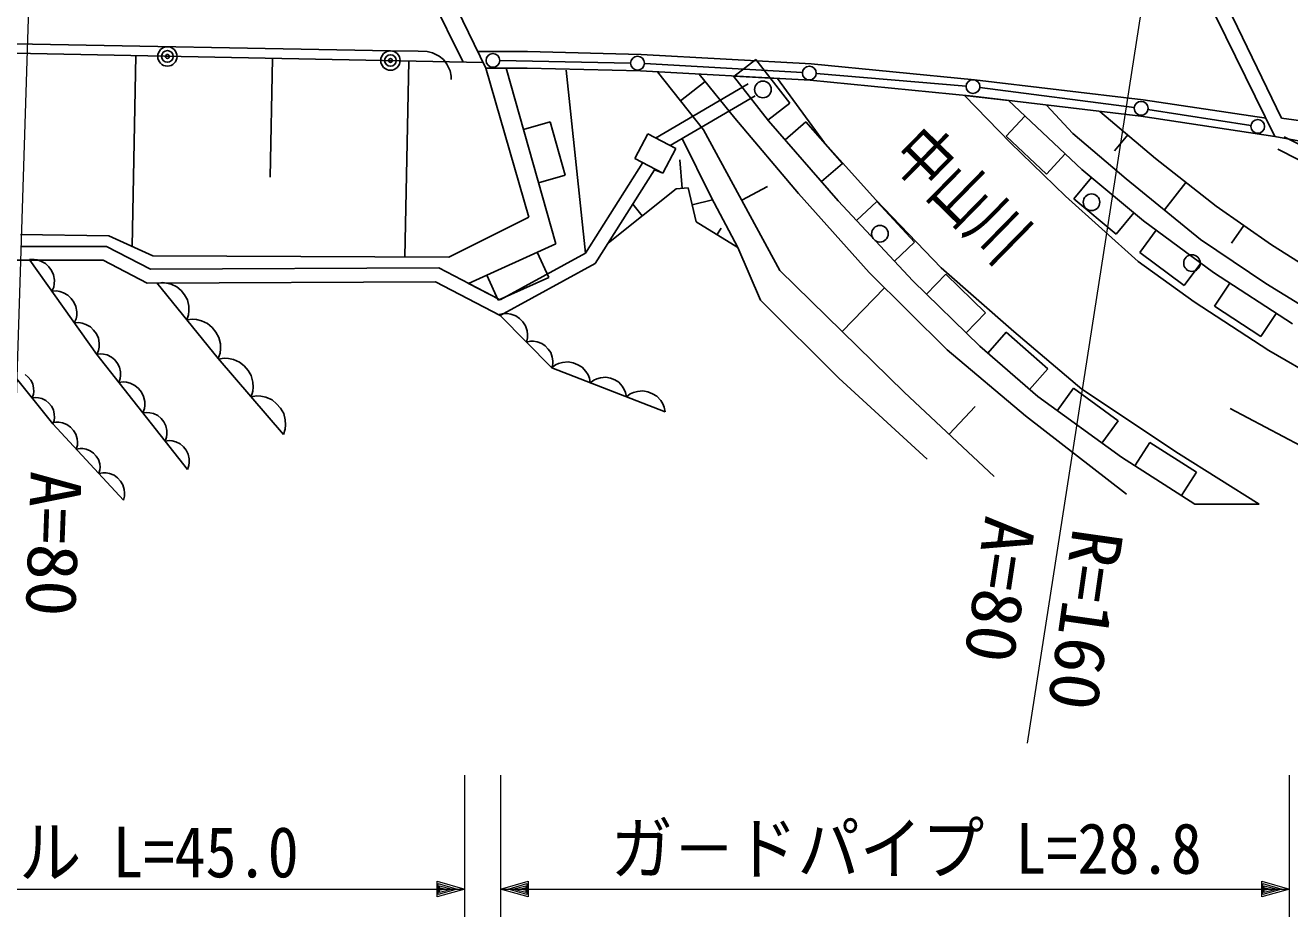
# Model space of a CAD drawing. Units: millimetres, scale not verified. Extents: x 40000 to 680000, y 20000 to 380000.
# Drawn here: x 438420 to 484099, y 275897 to 308097 of the extents above; entities that cross this region are included whole.
import ezdxf
from ezdxf.enums import TextEntityAlignment as Align

# ---------------------------------------------------------------- set-up
doc = ezdxf.new("R2010")
doc.units = ezdxf.units.MM
doc.header["$LTSCALE"] = 1000
doc.linetypes.add('CHAIN', pattern=[18.5, 12, -1.5, 3.5, -1.5])
for name, color, linetype, lineweight in [('M-BGD', 7, 'Continuous', 25), ('M-BMK', 2, 'CHAIN', 13), ('M-STR-HTXT', 7, 'Continuous', 13)]:
    doc.layers.add(name, color=color, linetype=linetype, lineweight=lineweight)
doc.layers.add('M-BGD-HTXT', color=7, linetype='Continuous')
doc.styles.add('ＭＳ ゴシック', font='')
doc.styles.get('ＭＳ ゴシック').set_extended_font_data('MS Gothic')

msp = doc.modelspace()

# ---------------------------------------------------------------- linework, layer by layer
at = {"layer": 'M-BGD'}
for p, q in [((454244, 306769), (449767, 315806)), ((455057, 306545), (450622, 315752)), ((478676, 314016), (483566, 304084)), ((483805, 304748), (479686, 313258)), ((428609, 307594), (451618, 307175)), ((435023, 307144), (454956, 306755)), ((442416, 307000), (442281, 300108)), ((451618, 307175), (452618, 307157)), ((452618, 307157), (452938, 307151)), ((452938, 307151), (453137, 307108)), ((453137, 307108), (453375, 306983)), ((453375, 306983), (453533, 306860)), ((454768, 307145), (456565, 307145)), ((456565, 307145), (460672, 307048)), ((460672, 307048), (466816, 306710)), ((447345, 306903), (447261, 302612)), ((452273, 306807), (452135, 299729)), ((453533, 306860), (453650, 306698)), ((453650, 306698), (453766, 306456)), ((455057, 306545), (456551, 306545)), ((455057, 306545), (456617, 301168)), ((456551, 306545), (455057, 306545)), ((455564, 306824), (460290, 306735)), ((457581, 300203), (455795, 306545)), ((456551, 306545), (460648, 306449)), ((460648, 306449), (456551, 306545)), ((460789, 306716), (466495, 306386)), ((464806, 306860), (464018, 306244)), ((466037, 305284), (464806, 306860)), ((466816, 306710), (472715, 306130)), ((453766, 306456), (453802, 306255)), ((453802, 306255), (453800, 306135)), ((457964, 306476), (458659, 299866)), ((460648, 306449), (466770, 306111)), ((466770, 306111), (460648, 306449)), ((462927, 304316), (461265, 306415)), ((462096, 305366), (462980, 306066)), ((462762, 306332), (464056, 304748)), ((465265, 304648), (464002, 306264)), ((464002, 306264), (465599, 306176)), ((465599, 306176), (467291, 303851)), ((466770, 306111), (472651, 305533)), ((472651, 305533), (466770, 306111)), ((466994, 306351), (472407, 305902)), ((472715, 306130), (478804, 305405)), ((461191, 304025), (464535, 305977)), ((472904, 305850), (478483, 305130)), ((461714, 303751), (464787, 305545)), ((465249, 304668), (466037, 305284)), ((474007, 303851), (472351, 305562)), ((472351, 305562), (473938, 305380)), ((472651, 305533), (478724, 304810)), ((478724, 304810), (472651, 305533)), ((473938, 305380), (476591, 302888)), ((476265, 304183), (475310, 305216)), ((478804, 305405), (483243, 304739)), ((464056, 304748), (466348, 302025)), ((474535, 304819), (473851, 304090)), ((477237, 304987), (479255, 303287)), ((478724, 304810), (483566, 304084)), ((483566, 304084), (478724, 304810)), ((478978, 305059), (482697, 304483)), ((485233, 304549), (483805, 304748)), ((457380, 304608), (456417, 304337)), ((457922, 302683), (457380, 304608)), ((465684, 299235), (462927, 304316)), ((467789, 301759), (465265, 304648)), ((466622, 304615), (465869, 303957)), ((467938, 303108), (466622, 304615)), ((460907, 304174), (460443, 303288)), ((461919, 303644), (460907, 304174)), ((461714, 303751), (462150, 304006)), ((462150, 304006), (463193, 301892)), ((467291, 303851), (469151, 301792)), ((473851, 304090), (475309, 302720)), ((476000, 301925), (474007, 303851)), ((478192, 302556), (476265, 304183)), ((478246, 304137), (477765, 303567)), ((483566, 304084), (485167, 303785)), ((483901, 304071), (487256, 302343)), ((461455, 302758), (461919, 303644)), ((461455, 302758), (461919, 303644)), ((461919, 303644), (461714, 303751)), ((475309, 302720), (475993, 303449)), ((483672, 303626), (487027, 301899)), ((460729, 303138), (458659, 299866)), ((461152, 302871), (459013, 299489)), ((460443, 303288), (461455, 302758)), ((461152, 302871), (461455, 302758)), ((462147, 302207), (462067, 303239)), ((467185, 302450), (467938, 303108)), ((476591, 302888), (478816, 301028)), ((479255, 303287), (481447, 301560)), ((456959, 302412), (457922, 302683)), ((476936, 302599), (476295, 301832)), ((480882, 300364), (478192, 302556)), ((480351, 302423), (479570, 301433)), ((461931, 302191), (459485, 300236)), ((462362, 302224), (461931, 302191)), ((462661, 300995), (462362, 302224)), ((464305, 301775), (465233, 302279)), ((466348, 302025), (468906, 299168)), ((460708, 301213), (460370, 301636)), ((462512, 301609), (463244, 301787)), ((463193, 301892), (464156, 300065)), ((470480, 298869), (467789, 301759)), ((469185, 301727), (468453, 301046)), ((469151, 301792), (471509, 299334)), ((470548, 300264), (469185, 301727)), ((478624, 299567), (476000, 301925)), ((476295, 301832), (477830, 300549)), ((481447, 301560), (483440, 300165)), ((456617, 301168), (453725, 299721)), ((477830, 300549), (478471, 301317)), ((478816, 301028), (481340, 299168)), ((464156, 300065), (462661, 300995)), ((463409, 300530), (463559, 300772)), ((479273, 300691), (478680, 299886)), ((482443, 300862), (482000, 300229)), ((441434, 300493), (438253, 300541)), ((443025, 299770), (441434, 300493)), ((454432, 298775), (457581, 300203)), ((469816, 299582), (470548, 300264)), ((483240, 298770), (480882, 300364)), ((483440, 300165), (486130, 298471)), ((441355, 300107), (438270, 300107)), ((442946, 299288), (441355, 300107)), ((453725, 299721), (443025, 299770)), ((458659, 299866), (455574, 298179)), ((458659, 299866), (455574, 298179)), ((457331, 298992), (456918, 299902)), ((464156, 300065), (464986, 298172)), ((478680, 299886), (480290, 298700)), ((441234, 299607), (438102, 299607)), ((438736, 299643), (438573, 299631)), ((441000, 296203), (438590, 299607)), ((438853, 299623), (438736, 299643)), ((438987, 299580), (438853, 299623)), ((439152, 299492), (438987, 299580)), ((439272, 299371), (439152, 299492)), ((439369, 299234), (439272, 299371)), ((439443, 299080), (439369, 299234)), ((442825, 298787), (441234, 299607)), ((453357, 299336), (442946, 299288)), ((455574, 298179), (453357, 299336)), ((459013, 299489), (455580, 297612)), ((470168, 294850), (465684, 299235)), ((471509, 299334), (474133, 297042)), ((480650, 298105), (478624, 299567)), ((480290, 298700), (480883, 299505)), ((439472, 298895), (439443, 299080)), ((439448, 298638), (439468, 298755)), ((439468, 298755), (439472, 298895)), ((453236, 298835), (442825, 298787)), ((445386, 296058), (443169, 298789)), ((443376, 298803), (443180, 298775)), ((443520, 298788), (443376, 298803)), ((443685, 298747), (443520, 298788)), ((443893, 298653), (443685, 298747)), ((455580, 297612), (453236, 298835)), ((455574, 298179), (454432, 298775)), ((455096, 299076), (455509, 298165)), ((455509, 298165), (457331, 298992)), ((468906, 299168), (471729, 296378)), ((472904, 296511), (470480, 298869)), ((471672, 299104), (470975, 298387)), ((473106, 297710), (471672, 299104)), ((481340, 299168), (484197, 297308)), ((481931, 298784), (481385, 297946)), ((485931, 297109), (483240, 298770)), ((439382, 298488), (439448, 298638)), ((439545, 298500), (439382, 298488)), ((439662, 298480), (439545, 298500)), ((439795, 298438), (439662, 298480)), ((439961, 298349), (439795, 298438)), ((440081, 298228), (439961, 298349)), ((444048, 298516), (443893, 298653)), ((444176, 298358), (444048, 298516)), ((444278, 298178), (444176, 298358)), ((467926, 297042), (469464, 298616)), ((440178, 298091), (440081, 298228)), ((440252, 297938), (440178, 298091)), ((440281, 297752), (440252, 297938)), ((444328, 297955), (444278, 298178)), ((444334, 297785), (444328, 297955)), ((464986, 298172), (467809, 295348)), ((483340, 296345), (480650, 298105)), ((481385, 297946), (483061, 296854)), ((440191, 297345), (440257, 297495)), ((440257, 297495), (440277, 297612)), ((440277, 297612), (440281, 297752)), ((444252, 297455), (444319, 297642)), ((444460, 297485), (444252, 297455)), ((444319, 297642), (444334, 297785)), ((444611, 297469), (444460, 297485)), ((444786, 297426), (444611, 297469)), ((445006, 297326), (444786, 297426)), ((455704, 297686), (455545, 297647)), ((457437, 295721), (455580, 297612)), ((455823, 297684), (455704, 297686)), ((455961, 297663), (455823, 297684)), ((456139, 297602), (455961, 297663)), ((456277, 297502), (456139, 297602)), ((456394, 297382), (456277, 297502)), ((456492, 297243), (456394, 297382)), ((472409, 296993), (473106, 297710)), ((483061, 296854), (483607, 297692)), ((440354, 297358), (440191, 297345)), ((440471, 297338), (440354, 297358)), ((440604, 297295), (440471, 297338)), ((440770, 297206), (440604, 297295)), ((440890, 297085), (440770, 297206)), ((440987, 296948), (440890, 297085)), ((441061, 296795), (440987, 296948)), ((445170, 297181), (445006, 297326)), ((445306, 297013), (445170, 297181)), ((445415, 296823), (445306, 297013)), ((456550, 297064), (456492, 297243)), ((456568, 296925), (456550, 297064)), ((456567, 296806), (456568, 296925)), ((473855, 297009), (473197, 296255)), ((475361, 295693), (473855, 297009)), ((474133, 297042), (476591, 294950)), ((441090, 296609), (441061, 296795)), ((441066, 296352), (441086, 296469)), ((441086, 296469), (441090, 296609)), ((445467, 296587), (445415, 296823)), ((445474, 296407), (445467, 296587)), ((456526, 296648), (456567, 296806)), ((456673, 296684), (456526, 296648)), ((456784, 296683), (456673, 296684)), ((456912, 296663), (456784, 296683)), ((457077, 296607), (456912, 296663)), ((457205, 296513), (457077, 296607)), ((457314, 296402), (457205, 296513)), ((474997, 294684), (472904, 296511)), ((441141, 296234), (440991, 296215)), ((441000, 296203), (441066, 296352)), ((444278, 292057), (441000, 296203)), ((441251, 296222), (441141, 296234)), ((441376, 296188), (441251, 296222)), ((441534, 296114), (441376, 296188)), ((441651, 296008), (441534, 296114)), ((441748, 295886), (441651, 296008)), ((445386, 296058), (445458, 296255)), ((447748, 293311), (445386, 296058)), ((445608, 296076), (445402, 296041)), ((445458, 296255), (445474, 296407)), ((445761, 296065), (445608, 296076)), ((445937, 296026), (445761, 296065)), ((446159, 295932), (445937, 296026)), ((457405, 296273), (457314, 296402)), ((457459, 296107), (457405, 296273)), ((457476, 295978), (457459, 296107)), ((471729, 296378), (474552, 293987)), ((485831, 294917), (483340, 296345)), ((439410, 293696), (437915, 295576)), ((441824, 295747), (441748, 295886)), ((441860, 295576), (441824, 295747)), ((441863, 295447), (441860, 295576)), ((446327, 295792), (446159, 295932)), ((446468, 295628), (446327, 295792)), ((446582, 295441), (446468, 295628)), ((457570, 295830), (457432, 295723)), ((457437, 295721), (457475, 295868)), ((461534, 294130), (457437, 295721)), ((457475, 295868), (457476, 295978)), ((457687, 295881), (457570, 295830)), ((457831, 295922), (457687, 295881)), ((458032, 295940), (457831, 295922)), ((458210, 295903), (458032, 295940)), ((458378, 295838), (458210, 295903)), ((458535, 295745), (458378, 295838)), ((458670, 295596), (458535, 295745)), ((458750, 295469), (458670, 295596)), ((474704, 294940), (475361, 295693)), ((438526, 295386), (438418, 295484)), ((438616, 295273), (438526, 295386)), ((438687, 295145), (438616, 295273)), ((438720, 294988), (438687, 295145)), ((441797, 295195), (441850, 295337)), ((441959, 295216), (441797, 295195)), ((441850, 295337), (441863, 295447)), ((442077, 295202), (441959, 295216)), ((442212, 295167), (442077, 295202)), ((442382, 295087), (442212, 295167)), ((442508, 294972), (442382, 295087)), ((446641, 295207), (446582, 295441)), ((446653, 295027), (446641, 295207)), ((458801, 295352), (458750, 295469)), ((458831, 295180), (458801, 295352)), ((458959, 295280), (458831, 295180)), ((459068, 295328), (458959, 295280)), ((459203, 295365), (459068, 295328)), ((459390, 295383), (459203, 295365)), ((459557, 295348), (459390, 295383)), ((459713, 295287), (459557, 295348)), ((459860, 295201), (459713, 295287)), ((459986, 295061), (459860, 295201)), ((467809, 295348), (470998, 292426)), ((438663, 294636), (438712, 294767)), ((438802, 294654), (438663, 294636)), ((438712, 294767), (438724, 294868)), ((438724, 294868), (438720, 294988)), ((438903, 294642), (438802, 294654)), ((439019, 294612), (438903, 294642)), ((442613, 294841), (442508, 294972)), ((442695, 294691), (442613, 294841)), ((442733, 294508), (442695, 294691)), ((446575, 294676), (446641, 294875)), ((446782, 294711), (446575, 294676)), ((446641, 294875), (446653, 295027)), ((446934, 294700), (446782, 294711)), ((447110, 294661), (446934, 294700)), ((447333, 294567), (447110, 294661)), ((460060, 294943), (459986, 295061)), ((460108, 294834), (460060, 294943)), ((460136, 294673), (460108, 294834)), ((460274, 294780), (460136, 294673)), ((460390, 294832), (460274, 294780)), ((460535, 294872), (460390, 294832)), ((460735, 294891), (460535, 294872)), ((460914, 294854), (460735, 294891)), ((461082, 294788), (460914, 294854)), ((461238, 294695), (461082, 294788)), ((461374, 294546), (461238, 294695)), ((473423, 291795), (470168, 294850)), ((478019, 292492), (474997, 294684)), ((476285, 294985), (475698, 294175)), ((477904, 293811), (476285, 294985)), ((476591, 294950), (480078, 292625)), ((439165, 294544), (439019, 294612)), ((439273, 294446), (439165, 294544)), ((439363, 294334), (439273, 294446)), ((439434, 294206), (439363, 294334)), ((439467, 294048), (439434, 294206)), ((442665, 294097), (442723, 294250)), ((442723, 294250), (442737, 294368)), ((442737, 294368), (442733, 294508)), ((447501, 294427), (447333, 294567)), ((447642, 294263), (447501, 294427)), ((447755, 294076), (447642, 294263)), ((461453, 294419), (461374, 294546)), ((461504, 294303), (461453, 294419)), ((461534, 294130), (461504, 294303)), ((471795, 293322), (472736, 294325)), ((481942, 294253), (486352, 291921)), ((439525, 293763), (439377, 293732)), ((439410, 293696), (439459, 293827)), ((439459, 293827), (439470, 293929)), ((439470, 293929), (439467, 294048)), ((439635, 293759), (439525, 293763)), ((439763, 293736), (439635, 293759)), ((439926, 293675), (439763, 293736)), ((442816, 294116), (442665, 294097)), ((442925, 294104), (442816, 294116)), ((443051, 294070), (442925, 294104)), ((443209, 293996), (443051, 294070)), ((443326, 293890), (443209, 293996)), ((443423, 293768), (443326, 293890)), ((443499, 293629), (443423, 293768)), ((447814, 293842), (447755, 294076)), ((447826, 293662), (447814, 293842)), ((474552, 293987), (478205, 291164)), ((477317, 293001), (477904, 293811)), ((441964, 290949), (439410, 293696)), ((440052, 293578), (439926, 293675)), ((440158, 293464), (440052, 293578)), ((440245, 293332), (440158, 293464)), ((440294, 293165), (440245, 293332)), ((443535, 293459), (443499, 293629)), ((443525, 293219), (443538, 293329)), ((443538, 293329), (443535, 293459)), ((447748, 293311), (447814, 293510)), ((447814, 293510), (447826, 293662)), ((440262, 292780), (440304, 292925)), ((440399, 292809), (440262, 292780)), ((440308, 293036), (440294, 293165)), ((440304, 292925), (440308, 293036)), ((440500, 292805), (440399, 292809)), ((440619, 292784), (440500, 292805)), ((443472, 293077), (443525, 293219)), ((443622, 293097), (443472, 293077)), ((443731, 293084), (443622, 293097)), ((443857, 293051), (443731, 293084)), ((444015, 292977), (443857, 293051)), ((444132, 292870), (444015, 292977)), ((444229, 292748), (444132, 292870)), ((479042, 293026), (478504, 292183)), ((480728, 291951), (479042, 293026)), ((440769, 292727), (440619, 292784)), ((440885, 292638), (440769, 292727)), ((440983, 292533), (440885, 292638)), ((441064, 292411), (440983, 292533)), ((441109, 292256), (441064, 292411)), ((444305, 292610), (444229, 292748)), ((444341, 292439), (444305, 292610)), ((444344, 292309), (444341, 292439)), ((480676, 290798), (478019, 292492)), ((480078, 292625), (483001, 290798)), ((441079, 291901), (441118, 292035)), ((441227, 291932), (441079, 291901)), ((441122, 292137), (441109, 292256)), ((441118, 292035), (441122, 292137)), ((441338, 291928), (441227, 291932)), ((441465, 291905), (441338, 291928)), ((441629, 291844), (441465, 291905)), ((444278, 292057), (444331, 292199)), ((444331, 292199), (444344, 292309)), ((480191, 291108), (480728, 291951)), ((441754, 291748), (441629, 291844)), ((441860, 291633), (441754, 291748)), ((441947, 291501), (441860, 291633)), ((441997, 291334), (441947, 291501)), ((441964, 290949), (442006, 291094)), ((442010, 291205), (441997, 291334)), ((442006, 291094), (442010, 291205)), ((483001, 290798), (480676, 290798))]:
    msp.add_line(p, q, dxfattribs=at)
for centre, radius in [((443554, 306972), 350), ((443554, 306972), 210), ((443554, 306972), 70), ((451612, 306825), 350), ((451612, 306825), 210), ((455314, 306829), 250), ((460540, 306731), 250), ((451612, 306825), 70), ((466745, 306371), 250), ((465069, 305779), 300), ((472656, 305882), 250), ((478731, 305098), 250), ((482944, 304445), 250), ((476939, 301705), 300), ((469295, 300569), 300), ((480568, 299506), 300)]:
    msp.add_circle(centre, radius, dxfattribs=at)
at = {"layer": 'M-BMK'}
msp.add_arc((456090, 151384), 160000, 72.22618, 81.80055, dxfattribs=at)
at = {"layer": 'M-STR-HTXT'}
for p, q in [((438633, 311765), (437821, 286240)), ((478909, 309748), (474609, 282163)), ((454298, 275897), (454298, 281006)), ((455583, 281006), (455583, 275897)), ((484094, 275897), (484094, 281006)), ((420392, 276897), (454298, 276897)), ((453298, 276617), (453298, 277177)), ((453298, 277177), (454298, 276897)), ((454298, 276897), (453298, 276617)), ((453338, 276697), (453338, 277097)), ((453338, 277097), (454018, 276897)), ((454018, 276897), (453338, 276697)), ((453378, 276777), (453378, 277017)), ((453378, 277017), (453858, 276897)), ((453858, 276897), (453378, 276777)), ((453418, 276857), (453418, 276937)), ((453418, 276937), (453618, 276897)), ((453618, 276897), (453418, 276857)), ((455583, 276897), (456583, 277177)), ((456583, 276617), (455583, 276897)), ((455583, 276897), (484094, 276897)), ((455863, 276897), (456543, 277097)), ((456543, 276697), (455863, 276897)), ((456023, 276897), (456503, 277017)), ((456503, 276777), (456023, 276897)), ((456263, 276897), (456463, 276937)), ((456463, 276857), (456263, 276897)), ((456463, 276937), (456463, 276857)), ((456503, 277017), (456503, 276777)), ((456543, 277097), (456543, 276697)), ((456583, 277177), (456583, 276617)), ((483094, 276617), (483094, 277177)), ((483094, 277177), (484094, 276897)), ((484094, 276897), (483094, 276617)), ((483134, 276697), (483134, 277097)), ((483134, 277097), (483814, 276897)), ((483814, 276897), (483134, 276697)), ((483174, 276777), (483174, 277017)), ((483174, 277017), (483654, 276897)), ((483654, 276897), (483174, 276777)), ((483214, 276857), (483214, 276937)), ((483214, 276937), (483414, 276897)), ((483414, 276897), (483214, 276857))]:
    msp.add_line(p, q, dxfattribs=at)

# ---------------------------------------------------------------- texts
at = {"layer": 'M-BGD-HTXT', "style": 'ＭＳ ゴシック', "width": 0.75}
msp.add_text('中山川', height=1833, rotation=315.6, dxfattribs=at).set_placement((469218, 302921), align=Align.BOTTOM_LEFT)
at = {"layer": 'M-STR-HTXT', "style": 'ＭＳ ゴシック', "width": 1.05}
for s, rotation, p in [('A=80', 268, (438073, 292029)), ('A=80', 261.4, (472575, 290505)), ('R=160', 261.9, (475732, 290070))]:
    msp.add_text(s, height=1833, rotation=rotation, dxfattribs=at).set_placement(p, align=Align.BOTTOM_LEFT)
at = {"layer": 'M-STR-HTXT', "style": 'ＭＳ ゴシック', "width": 0.9}
for s, p in [('ガ－ドレール L=45.0', (426942, 276768)), ('ガ－ドパイプ L=28.8', (459564, 276897))]:
    msp.add_text(s, height=1833, dxfattribs=at).set_placement(p, align=Align.BOTTOM_LEFT)

doc.saveas('drawing.dxf')
